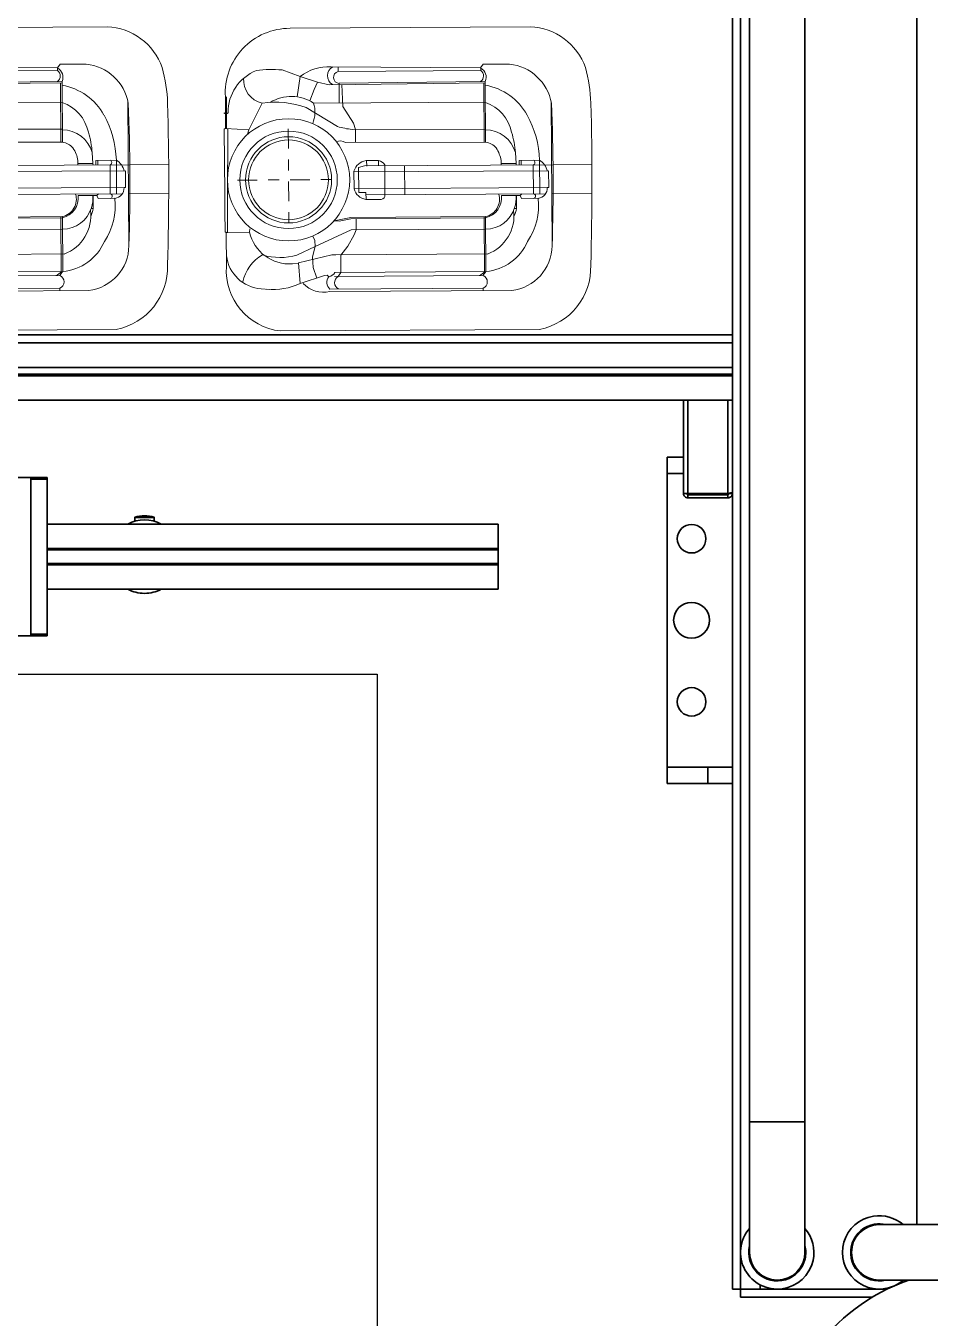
# Model space of a CAD drawing. Header units: millimetres. Extents: x -1052 to 3351, y 0 to 2015.
# Drawn here: x -386.46 to -378.26, y 1698.94 to 1710.65 of the extents above; entities that cross this region are included whole.
import ezdxf

# ---------------------------------------------------------------- set-up
doc = ezdxf.new("R2010")
doc.units = ezdxf.units.MM
doc.linetypes.add('点画线', pattern=[18, 12, -2, 2, -2])
doc.layers.add('COLUMN', color=3, linetype='Continuous')
doc.layers.add('中心线层', color=7, linetype='点画线', lineweight=18)

# ---------------------------------------------------------------- blocks, each defined once
blk = doc.blocks.new('EEW98_1')
at = {"color": 4, "lineweight": 18}
for p, q in [((151.85, 92.4), (-6.86, 91.42)), ((10.1, 67.6), (121.56, 68.29)), ((27.68, 67.71), (27.69, 66.17)), ((27.69, 66.17), (121.57, 66.75)), ((163.61, 66.53), (158.53, 66.95)), ((164.51, 66.46), (164.44, 66.46)), ((118.61, 56.5), (25.87, 55.93)), ((25.87, 55.93), (26.08, 22.33)), ((26.8, 55.93), (27.01, 22.34)), ((118.68, 59), (27.65, 58.44)), ((114.75, 56.48), (116.57, 59.07)), ((114.81, 45.88), (114.75, 56.48)), ((123.31, 58.3), (122.21, 59.13)), ((124.8, 58.43), (123.31, 58.3)), ((139.73, 63.29), (124.8, 58.43)), ((131.79, 53.41), (129.64, 60.01)), ((140.84, 50.7), (139.73, 63.29)), ((140.84, 50.7), (120.45, 45.8)), ((132.12, 47.03), (131.79, 53.41)), ((144.55, 51.29), (140.82, 50.96)), ((184.98, 52.87), (185.05, 32.2)), ((184.98, 52.87), (185.05, 32.2)), ((-14.13, -48.08), (-14.67, 40.14)), ((117.81, 45.8), (24.97, 45.22)), ((110.49, 40.44), (106.74, 33.4)), ((108.59, 30.49), (130.49, 40.57)), ((114.81, 45.88), (110.49, 40.44)), ((120.45, 45.8), (117.81, 45.8)), ((130.49, 40.57), (132.12, 47.03)), ((130.49, 40.57), (141.75, 45.88)), ((130.74, 37), (130.49, 40.57)), ((106.74, 33.4), (105.37, 30.4)), ((131.91, 34.19), (130.74, 37)), ((170.87, 31.86), (170.65, 29.82)), ((184.87, 32.19), (170.87, 31.86)), ((26.02, 29.98), (108.59, 30.49)), ((105.37, 30.4), (105.42, 23.57)), ((108.63, 23.59), (115.93, 25.06)), ((108.64, 22.84), (118.93, 24.91)), ((115.93, 25.06), (118.93, 24.91)), ((7.17, 17.27), (8.34, 17.28)), ((7.22, 9.41), (7.17, 17.27)), ((26.07, 23.08), (108.63, 23.59)), ((26.08, 22.33), (108.64, 22.84)), ((-39.17, 7.95), (-14.29, 8.11)), ((99.41, 8.95), (-10.7, 8.27)), ((-6.99, -12.33), (-7.11, 8.29)), ((4.07, 11.16), (-6.09, 11.09)), ((-3.21, 8.33), (-3.1, -9.37)), ((4.88, 9.36), (3.85, 8.34)), ((4.88, 9.36), (4.07, 11.16)), ((16.35, 9.43), (4.88, 9.36)), ((75.61, 8.83), (75.72, -8.9)), ((87.81, 9.31), (87.92, -9.46)), ((99.45, 11.78), (90.09, 11.72)), ((99.42, 7.44), (99.39, 11.78)), ((-12.57, 4.47), (-11.69, 4.48)), ((-12.51, -5.73), (-12.57, 4.47)), ((106.74, 5.21), (-11.69, 4.48)), ((103.85, 7.47), (99.42, 7.44)), ((103.94, -7.72), (103.85, 7.47)), ((106.8, -5.51), (106.74, 5.21)), ((106.8, -5.09), (-12.51, -5.73)), ((100.24, -8.76), (103.94, -7.72)), ((-15.27, -9.43), (-39.08, -9.6)), ((100.24, -8.76), (-15.44, -9.43)), ((5.55, -12.14), (-6.99, -12.33)), ((4.33, -12.16), (4.31, -9.33)), ((5.55, -12.14), (5.54, -9.33)), ((7.27, -9.3), (7.35, -10.33)), ((16.55, -10.27), (7.35, -10.33)), ((7.35, -10.33), (7.82, -16.92)), ((16.54, -9.27), (16.56, -12.01)), ((91.72, -12.05), (91.7, -8.81)), ((99.37, -12.06), (91.72, -12.05)), ((99, -8.72), (99.02, -12.06)), ((26.08, -23.35), (111.97, -23.12)), ((26.29, -59.76), (26.08, -23.35)), ((27.2, -59.75), (27, -23.34)), ((105.88, -31.29), (105.86, -23.14)), ((107.93, -31.13), (26.15, -31.34)), ((107.14, -34.9), (105.88, -31.14)), ((171.31, -30.9), (163.04, -47.18)), ((171.98, -28.26), (171.31, -30.9)), ((185.45, -31.81), (171.31, -30.9)), ((113.71, -45.3), (107.14, -34.9)), ((136.05, -44.52), (116.88, -32.91)), ((184.97, -51.04), (184.96, -31.81)), ((185.64, -51.03), (185.53, -31.81)), ((131.55, -47.32), (26.22, -47.9)), ((114.2, -58.62), (113.71, -45.3)), ((115.78, -47.41), (115.85, -59.4)), ((185.58, -40.37), (183.95, -41.34)), ((184.97, -40.37), (186.6, -41.33)), ((133.79, -48.72), (131.13, -55.52)), ((139.82, -63.66), (141.62, -51.15)), ((121.92, -58.52), (26.29, -59.76)), ((26.32, -60.56), (26.29, -59.76)), ((115.85, -59.4), (26.3, -60.56)), ((129.21, -60.09), (121.92, -58.52)), ((131.13, -55.52), (129.21, -60.09)), ((139.82, -63.66), (129.21, -60.09)), ((27.52, -71.12), (11.47, -71.13)), ((29.15, -68.81), (27.52, -71.12)), ((116.53, -66.67), (29.11, -67.21)), ((29.11, -67.21), (29.12, -68.81)), ((29.15, -68.81), (120.87, -69.59)), ((116.53, -66.67), (116.55, -69.56)), ((150.88, -67.58), (139.82, -63.66)), ((146, -93.14), (-1.31, -94.05))]:
    blk.add_line(p, q, dxfattribs=at)
for radius in [37.48, 29.88, 26.4, 24.46]:
    blk.add_circle((146.9, -0.24), radius, dxfattribs=at)
for centre, radius, start, end in [((0.26, 53.46), 38.62, 100.62329, 182.1701), ((147.73, 55.3), 37.33, 356.26704, 83.67468), ((13.2, 39.89), 27.88, 96.38994, 179.49198), ((29.19, 62.3), 4.15, 111.24194, 248.23491), ((114.25, 62.78), 4.38, 301.94876, 62.23136), ((125.37, 51.79), 16.93, 42.55084, 103.01778), ((117.8, 62.6), 5.61, 321.8458, 47.80633), ((156.23, 28.56), 38.46, 84.09887, 115.41056), ((162.16, 43.65), 22.93, 6.68519, 86.37841), ((28.42, 25.48), 30.55, 94.78356, 156.72046), ((20.29, 61.77), 8.07, 313.67205, 335.66652), ((32.41, 52.02), 6.84, 110.57228, 145.05056), ((122.83, 54.5), 4.68, 97.67279, 154.61749), ((150.5, 67.54), 24.98, 299.45768, 347.99271), ((1623.09, 0.99), 1662.21, 178.24155, 181.66449), ((146.26, 26.06), 25.28, 13.24769, 93.88035), ((1128.69, 1.41), 1144.02, 178.05984, 182.43641), ((33.54, 21.91), 24.84, 110.17831, 187.79849), ((152.13, 10.51), 36.86, 73.18314, 106.35072), ((32.45, 15.74), 38.81, 145.79119, 186.84504), ((185.2, 31.26), 0.935, 88.97173, 179.84393), ((184.9, 31.26), 0.935, 0.51043, 91.38263), ((26.1, 11.37), 18.61, 90.22325, 162.91239), ((-4031.01, 15.45), 4215.31, 359.37042, 0.21493), ((4401.13, 41.53), 4215.31, 180.13943, 180.98393), ((22.1, 15.28), 15.05, 152.82667, 172.39997), ((27.88, 10.64), 20.52, 162.4099, 183.47972), ((29.06, 10.66), 12.77, 103.53264, 185.52396), ((28.57, 11.57), 11.05, 103.03692, 196.43941), ((-5.41, 4.85), 6.29, 96.15728, 183.43685), ((-3.01, 9.75), 1.51, 111.82109, 250.95833), ((90.43, 9.11), 2.63, 97.37684, 185.00294), ((98.35, 3.23), 8.61, 13.26826, 82.69906), ((-1.09, -2.95), 11.08, 194.09436, 237.86232), ((97.93, -2.93), 9.24, 278.91806, 343.787), ((54.41, -10.26), 61.43, 181.93918, 208.7993), ((-2.65, -10.83), 1.52, 107.34876, 250.14548), ((37.28, -8.47), 21.02, 189.70784, 212.67518), ((92.69, -6.54), 5.59, 211.50186, 259.96792), ((26.08, -11.93), 18.92, 195.30348, 270.20726), ((62.58, -13.21), 54.88, 183.88246, 197.21314), ((27.47, -13.06), 10.38, 220.58124, 262.32682), ((115.12, -18.74), 5.4, 234.27228, 299.37806), ((33.85, -24.61), 24.19, 191.54877, 251.63719), ((102.43, -82.22), 51.39, 73.66466, 83.85167), ((184.98, -30.88), 0.935, 179.37043, 274.02297), ((185.51, -30.88), 0.935, 266.33139, 0.98393), ((148.43, -41.77), 17.76, 157.00008, 198.19656), ((56.83, -43.9), 95.31, 182.03883, 195.31416), ((14.48, -42.06), 29.23, 190.17641, 264.09635), ((32.64, -22.28), 36.56, 208.72578, 259.91164), ((145.14, -26.77), 24.64, 236.52781, 301.79713), ((154.74, 6.78), 54.6, 249.97933, 278.74529), ((159.63, -61.63), 14.85, 356.08768, 76.71362), ((156.58, -41.76), 27.37, 291.39426, 0.88041), ((146.1, -53.52), 39.62, 269.86501, 3.5982), ((32.12, -63.17), 6.38, 155.8898, 242.23715), ((31.42, -63.88), 4.05, 124.14603, 235.30772), ((115.67, -63.08), 3.69, 283.45875, 87.19848), ((116.62, -64.01), 6.4, 300.1083, 57.58554), ((0.25, -56.6), 37.48, 199.44016, 267.61422), ((31.37, -64.02), 5.28, 244.81552, 245.18484), ((121.98, -39.9), 29.71, 267.85218, 306.90052), ((157.24, 0.91), 68.79, 264.6918, 277.79049)]:
    blk.add_arc(centre, radius, start, end, dxfattribs=at)
at = {"layer": '中心线层'}
for p, q in [((147.09, -31.52), (146.7, 31.04)), ((178.18, -0.04), (115.62, -0.43))]:
    blk.add_line(p, q, dxfattribs=at)

msp = doc.modelspace()

# ---------------------------------------------------------------- linework, layer by layer
at = {"color": 7, "linetype": 'Continuous', "lineweight": 35}
for p, q in [((-380.0511, 1699.1993), (-380.0511, 1769.0166)), ((-380.0511, 1699.1993), (-380.0511, 1769.0166)), ((-379.9771, 1699.1993), (-379.9771, 1769.0166)), ((-379.9771, 1699.1993), (-379.9771, 1769.0166)), ((-378.3796, 1699.7835), (-378.3796, 1768.4324)), ((-378.3796, 1699.7835), (-378.3796, 1768.4324)), ((-379.8957, 1732.3699), (-379.8957, 1700.7154)), ((-379.8957, 1732.3699), (-379.8957, 1700.7154)), ((-379.3928, 1700.7154), (-379.3928, 1732.3699)), ((-379.3928, 1700.7154), (-379.3928, 1732.3699)), ((-380.0511, 1707.8525), (-388.7043, 1707.8525)), ((-380.0511, 1707.8525), (-388.7043, 1707.8525)), ((-380.0511, 1707.7785), (-388.7043, 1707.7785)), ((-380.0511, 1707.7785), (-388.7043, 1707.7785)), ((-380.0511, 1707.5566), (-388.5859, 1707.5566)), ((-380.0511, 1707.5566), (-388.5859, 1707.5566)), ((-380.0511, 1707.496), (-388.5859, 1707.496)), ((-380.0511, 1707.496), (-388.5859, 1707.496)), ((-380.0511, 1707.4812), (-388.5859, 1707.4812)), ((-380.0511, 1707.4812), (-388.5859, 1707.4812)), ((-380.0511, 1707.2608), (-388.5859, 1707.2608)), ((-380.0511, 1707.2608), (-388.5859, 1707.2608)), ((-380.4948, 1706.4138), (-380.4948, 1707.2608)), ((-380.4948, 1706.4138), (-380.4948, 1707.2608)), ((-380.4543, 1706.4133), (-380.4543, 1707.2608)), ((-380.4543, 1706.4133), (-380.4543, 1707.2608)), ((-380.0915, 1706.4133), (-380.0915, 1707.2608)), ((-380.0915, 1706.4133), (-380.0915, 1707.2608)), ((-380.6427, 1706.5952), (-380.6427, 1706.7431)), ((-380.4948, 1706.7431), (-380.6427, 1706.7431)), ((-380.6427, 1706.5952), (-380.6427, 1706.7431)), ((-380.4948, 1706.7431), (-380.6427, 1706.7431)), ((-380.6427, 1706.5952), (-380.6427, 1703.9326)), ((-380.4948, 1706.5952), (-380.6427, 1706.5952)), ((-380.6427, 1706.5952), (-380.6427, 1703.9326)), ((-380.4948, 1706.5952), (-380.6427, 1706.5952)), ((-386.4115, 1706.5582), (-387.4765, 1706.5582)), ((-386.4115, 1706.5582), (-387.4765, 1706.5582)), ((-386.4115, 1705.1234), (-386.4115, 1706.5582)), ((-386.2636, 1706.5582), (-386.4115, 1706.5582)), ((-386.4115, 1705.1234), (-386.4115, 1706.5582)), ((-386.2636, 1706.5582), (-386.4115, 1706.5582)), ((-386.4115, 1706.5434), (-386.2636, 1706.5434)), ((-386.4115, 1705.1382), (-386.4115, 1706.5434)), ((-386.4115, 1706.5434), (-386.2636, 1706.5434)), ((-386.4115, 1705.1382), (-386.4115, 1706.5434)), ((-386.2636, 1706.5434), (-386.2636, 1706.5582)), ((-386.2636, 1706.5434), (-386.2636, 1706.5582)), ((-386.2636, 1706.5434), (-386.2636, 1705.1382)), ((-386.2636, 1706.5434), (-386.2636, 1705.1382)), ((-380.4543, 1706.4133), (-380.0915, 1706.4133)), ((-380.4543, 1706.4133), (-380.0915, 1706.4133)), ((-380.4543, 1706.3733), (-380.4543, 1706.4029)), ((-380.4543, 1706.4029), (-380.0915, 1706.4029)), ((-380.4543, 1706.3733), (-380.4543, 1706.4029)), ((-380.4543, 1706.4029), (-380.0915, 1706.4029)), ((-380.4543, 1706.3733), (-380.0915, 1706.3733)), ((-380.4543, 1706.3733), (-380.0915, 1706.3733)), ((-380.0915, 1706.4029), (-380.0915, 1706.3733)), ((-380.0915, 1706.4029), (-380.0915, 1706.3733)), ((-380.0511, 1706.4138), (-380.0806, 1706.4138)), ((-380.0511, 1706.4138), (-380.0806, 1706.4138)), ((-382.1737, 1706.1366), (-386.2636, 1706.1366)), ((-382.1737, 1706.1366), (-386.2636, 1706.1366)), ((-385.4705, 1706.1958), (-385.4705, 1706.1998)), ((-385.4705, 1706.1958), (-385.4705, 1706.1998)), ((-385.293, 1706.1958), (-385.4705, 1706.1958)), ((-385.4705, 1706.1958), (-385.4705, 1706.1615)), ((-385.293, 1706.1958), (-385.4705, 1706.1958)), ((-385.4705, 1706.1958), (-385.4705, 1706.1615)), ((-385.293, 1706.1998), (-385.293, 1706.1958)), ((-385.293, 1706.1998), (-385.293, 1706.1958)), ((-385.293, 1706.1958), (-385.293, 1706.1615)), ((-385.293, 1706.1958), (-385.293, 1706.1615)), ((-382.1737, 1706.1366), (-382.1737, 1705.9162)), ((-382.1737, 1706.1366), (-382.1737, 1705.9162)), ((-382.1737, 1705.9162), (-386.2636, 1705.9162)), ((-382.1737, 1705.9162), (-386.2636, 1705.9162)), ((-382.1737, 1705.9014), (-386.2636, 1705.9014)), ((-382.1737, 1705.9014), (-386.2636, 1705.9014)), ((-382.1737, 1705.9162), (-382.1737, 1705.9014)), ((-382.1737, 1705.9162), (-382.1737, 1705.9014)), ((-382.1737, 1705.9014), (-382.1737, 1705.7801)), ((-382.1737, 1705.9014), (-382.1737, 1705.7801)), ((-382.1737, 1705.7801), (-386.2636, 1705.7801)), ((-382.1737, 1705.7801), (-386.2636, 1705.7801)), ((-382.1737, 1705.7653), (-386.2636, 1705.7653)), ((-382.1737, 1705.7653), (-386.2636, 1705.7653)), ((-382.1737, 1705.7801), (-382.1737, 1705.7653)), ((-382.1737, 1705.7801), (-382.1737, 1705.7653)), ((-382.1737, 1705.7653), (-382.1737, 1705.5449)), ((-382.1737, 1705.7653), (-382.1737, 1705.5449)), ((-382.1737, 1705.5449), (-386.2636, 1705.5449)), ((-382.1737, 1705.5449), (-386.2636, 1705.5449)), ((-387.4765, 1705.1234), (-386.4115, 1705.1234)), ((-387.4765, 1705.1234), (-386.4115, 1705.1234)), ((-386.2636, 1705.1382), (-386.4115, 1705.1382)), ((-386.2636, 1705.1382), (-386.4115, 1705.1382)), ((-386.4115, 1705.1234), (-386.2636, 1705.1234)), ((-386.4115, 1705.1234), (-386.2636, 1705.1234)), ((-386.2636, 1705.1234), (-386.2636, 1705.1382)), ((-386.2636, 1705.1234), (-386.2636, 1705.1382)), ((-380.6427, 1703.9326), (-380.6427, 1703.7847)), ((-380.2729, 1703.9326), (-380.6427, 1703.9326)), ((-380.6427, 1703.9326), (-380.6427, 1703.7847)), ((-380.2729, 1703.9326), (-380.6427, 1703.9326)), ((-380.2729, 1703.9326), (-380.2729, 1703.7847)), ((-380.0511, 1703.9326), (-380.2729, 1703.9326)), ((-380.2729, 1703.9326), (-380.2729, 1703.7847)), ((-380.0511, 1703.9326), (-380.2729, 1703.9326)), ((-380.2729, 1703.7847), (-380.6427, 1703.7847)), ((-380.2729, 1703.7847), (-380.6427, 1703.7847)), ((-380.0511, 1703.7847), (-380.2729, 1703.7847)), ((-380.0511, 1703.7847), (-380.2729, 1703.7847)), ((-379.8957, 1700.7154), (-379.8957, 1699.5321)), ((-379.8957, 1700.7154), (-379.6443, 1700.7154)), ((-379.8957, 1700.7154), (-379.8957, 1699.5321)), ((-379.8957, 1700.7154), (-379.6443, 1700.7154)), ((-379.6443, 1700.7154), (-379.3928, 1700.7154)), ((-379.6443, 1700.7154), (-379.3928, 1700.7154)), ((-379.3928, 1699.5321), (-379.3928, 1700.7154)), ((-379.3928, 1699.5321), (-379.3928, 1700.7154)), ((-377.5364, 1699.7835), (-378.7198, 1699.7835)), ((-377.5364, 1699.7835), (-378.7198, 1699.7835)), ((-380.0511, 1699.1993), (-379.9771, 1699.1993)), ((-380.0511, 1699.1993), (-379.9771, 1699.1993)), ((-379.9771, 1699.1253), (-379.9771, 1699.1993)), ((-378.6467, 1699.1993), (-379.9771, 1699.1993)), ((-379.9771, 1699.1253), (-379.9771, 1699.1993)), ((-378.6467, 1699.1993), (-379.9771, 1699.1993)), ((-379.7996, 1699.1993), (-379.7996, 1699.2377)), ((-379.7996, 1699.1993), (-379.7996, 1699.2377)), ((-378.7198, 1699.2806), (-377.5364, 1699.2806)), ((-378.7198, 1699.2806), (-377.5364, 1699.2806)), ((-378.7832, 1699.1253), (-379.9771, 1699.1253)), ((-378.7832, 1699.1253), (-379.9771, 1699.1253))]:
    msp.add_line(p, q, dxfattribs=at)
for centre, radius in [((-380.4209, 1706.0035), 0.1294), ((-380.4209, 1706.0035), 0.1294), ((-380.4209, 1705.2639), 0.1627), ((-380.4209, 1705.2639), 0.1627), ((-380.4209, 1704.5243), 0.1294), ((-380.4209, 1704.5243), 0.1294)]:
    msp.add_circle(centre, radius, dxfattribs=at)
for centre, radius, start, end in [((-385.3817, 1705.8408), 0.3328, 62.73395, 117.26604), ((-385.3817, 1705.8408), 0.3328, 62.73395, 117.26604), ((-385.3817, 1705.8408), 0.3698, 76.11345, 103.88653), ((-385.3817, 1705.8408), 0.3698, 76.11345, 103.88653), ((-385.3817, 1705.8408), 0.3328, 242.73395, 269.99999), ((-385.3817, 1705.8408), 0.3328, 242.73395, 269.99999), ((-385.3817, 1705.8408), 0.3328, 269.99999, 297.26604), ((-385.3817, 1705.8408), 0.3328, 269.99999, 297.26604), ((-378.7198, 1699.5321), 0.3328, 99.12019, 292.78691), ((-378.7198, 1699.5321), 0.3328, 99.12019, 292.78691), ((-378.7198, 1699.5321), 0.2589, 99.12019, 283.72913), ((-378.7198, 1699.5321), 0.2589, 99.12019, 283.72913), ((-378.7198, 1699.5321), 0.2515, 90, 180), ((-378.7198, 1699.5321), 0.2515, 90, 180), ((-378.7198, 1699.5321), 0.3328, 49.07394, 99.12019), ((-378.7198, 1699.5321), 0.3328, 49.07394, 99.12019), ((-378.7198, 1699.5321), 0.2589, 76.27087, 99.12019), ((-378.7198, 1699.5321), 0.2589, 76.27087, 99.12019), ((-379.6443, 1699.5321), 0.3328, 139.07394, 347.17762), ((-379.6443, 1699.5321), 0.3328, 139.07394, 347.17762), ((-379.6443, 1699.5321), 0.3328, 347.17762, 40.92606), ((-379.6443, 1699.5321), 0.3328, 347.17762, 40.92606), ((-379.6443, 1699.5321), 0.2589, 166.27087, 347.17762), ((-379.6443, 1699.5321), 0.2589, 166.27087, 347.17762), ((-379.6443, 1699.5321), 0.2515, 180, 270), ((-379.6443, 1699.5321), 0.2515, 180, 270), ((-379.6443, 1699.5321), 0.2515, 270, 0), ((-379.6443, 1699.5321), 0.2515, 270, 0), ((-379.6443, 1699.5321), 0.2589, 347.17762, 13.72913), ((-379.6443, 1699.5321), 0.2589, 347.17762, 13.72913), ((-378.7198, 1699.5321), 0.2515, 180, 270), ((-378.7198, 1699.5321), 0.2515, 180, 270), ((-377.8701, 1697.6031), 1.775, 109.08441, 180), ((-377.8701, 1697.6031), 1.775, 109.08441, 180), ((-378.7198, 1699.5321), 0.3328, 294.76042, 310.92606), ((-378.7198, 1699.5321), 0.3328, 294.76042, 310.92606)]:
    msp.add_arc(centre, radius, start, end, dxfattribs=at)
for points, knots in [([(-380.4543, 1706.4133), (-380.4596, 1706.4134), (-380.4702, 1706.4134), (-380.4836, 1706.4135), (-380.493, 1706.4137), (-380.4942, 1706.4137), (-380.4948, 1706.4138)], [0, 0, 0, 0, 0.6842304, 1.3684849, 2.0526976, 2.7369354, 2.7369354, 2.7369354, 2.7369354]), ([(-380.4948, 1706.4138), (-380.4942, 1706.4085), (-380.493, 1706.3979), (-380.4836, 1706.3845), (-380.4702, 1706.3751), (-380.4596, 1706.3739), (-380.4543, 1706.3733)], [0, 0, 0, 0, 1.0717484, 2.1434076, 3.2152329, 4.286958, 4.286958, 4.286958, 4.286958]), ([(-380.4543, 1706.4133), (-380.4596, 1706.4134), (-380.4702, 1706.4134), (-380.4836, 1706.4135), (-380.493, 1706.4137), (-380.4942, 1706.4137), (-380.4948, 1706.4138)], [0, 0, 0, 0, 0.6842304, 1.3684849, 2.0526976, 2.7369354, 2.7369354, 2.7369354, 2.7369354]), ([(-380.4948, 1706.4138), (-380.4942, 1706.4085), (-380.493, 1706.3979), (-380.4836, 1706.3845), (-380.4702, 1706.3751), (-380.4596, 1706.3739), (-380.4543, 1706.3733)], [0, 0, 0, 0, 1.0717484, 2.1434076, 3.2152329, 4.286958, 4.286958, 4.286958, 4.286958]), ([(-380.4652, 1706.4138), (-380.4651, 1706.4123), (-380.4647, 1706.4095), (-380.4622, 1706.4059), (-380.4586, 1706.4034), (-380.4558, 1706.403), (-380.4543, 1706.4029)], [0, 0, 0, 0, 0.2884167, 0.5768978, 0.8654457, 1.1539564, 1.1539564, 1.1539564, 1.1539564]), ([(-380.4652, 1706.4138), (-380.4651, 1706.4123), (-380.4647, 1706.4095), (-380.4622, 1706.4059), (-380.4586, 1706.4034), (-380.4558, 1706.403), (-380.4543, 1706.4029)], [0, 0, 0, 0, 0.2884167, 0.5768978, 0.8654457, 1.1539564, 1.1539564, 1.1539564, 1.1539564]), ([(-380.0511, 1706.4242), (-380.0516, 1706.4234), (-380.0526, 1706.4217), (-380.0604, 1706.4193), (-380.0712, 1706.4169), (-380.0823, 1706.4149), (-380.0892, 1706.4137), (-380.0915, 1706.4133)], [0, 0, 0, 0, 0.6790659, 1.3053602, 1.931638, 2.5578848, 2.8743207, 2.8743207, 2.8743207, 2.8743207]), ([(-380.0511, 1706.4242), (-380.0516, 1706.4234), (-380.0526, 1706.4217), (-380.0604, 1706.4193), (-380.0712, 1706.4169), (-380.0823, 1706.4149), (-380.0892, 1706.4137), (-380.0915, 1706.4133)], [0, 0, 0, 0, 0.6790659, 1.3053602, 1.931638, 2.5578848, 2.8743207, 2.8743207, 2.8743207, 2.8743207]), ([(-380.0915, 1706.4029), (-380.09, 1706.4031), (-380.0869, 1706.4034), (-380.0833, 1706.4062), (-380.081, 1706.4098), (-380.0808, 1706.4125), (-380.0806, 1706.4138)], [0, 0, 0, 0, 0.3165302, 0.6106983, 0.9048557, 1.1538616, 1.1538616, 1.1538616, 1.1538616]), ([(-380.0915, 1706.3733), (-380.0865, 1706.3738), (-380.0769, 1706.3749), (-380.0645, 1706.3826), (-380.0556, 1706.3934), (-380.0515, 1706.4045), (-380.0512, 1706.4114), (-380.0511, 1706.4138)], [0, 0, 0, 0, 1.0138719, 1.9489534, 2.8840645, 3.8190832, 4.2915532, 4.2915532, 4.2915532, 4.2915532]), ([(-380.0915, 1706.4029), (-380.09, 1706.4031), (-380.0869, 1706.4034), (-380.0833, 1706.4062), (-380.081, 1706.4098), (-380.0808, 1706.4125), (-380.0806, 1706.4138)], [0, 0, 0, 0, 0.3165302, 0.6106983, 0.9048557, 1.1538616, 1.1538616, 1.1538616, 1.1538616]), ([(-380.0915, 1706.3733), (-380.0865, 1706.3738), (-380.0769, 1706.3749), (-380.0645, 1706.3826), (-380.0556, 1706.3934), (-380.0515, 1706.4045), (-380.0512, 1706.4114), (-380.0511, 1706.4138)], [0, 0, 0, 0, 1.0138719, 1.9489534, 2.8840645, 3.8190832, 4.2915532, 4.2915532, 4.2915532, 4.2915532])]:
    msp.add_open_spline(points, degree=3, knots=knots, dxfattribs=at)
at = {"layer": 'COLUMN'}
msp.add_lwpolyline([(-398.065, 1704.7765), (-383.2732, 1704.7765), (-383.2732, 1689.9847), (-398.065, 1689.9847)], close=True, dxfattribs=at)

# ---------------------------------------------------------------- block references
at = {"color": 4, "lineweight": 18, "xscale": 0.01479181789831161, "yscale": 0.01479181789831161, "zscale": 0.01479181789831161, "rotation": 180}
for p in [(-385.7405, 1709.2542), (-385.7405, 1709.2542), (-381.9027, 1709.2542), (-381.9027, 1709.2542)]:
    msp.add_blockref('EEW98_1', p, dxfattribs=at)

doc.saveas('drawing.dxf')
